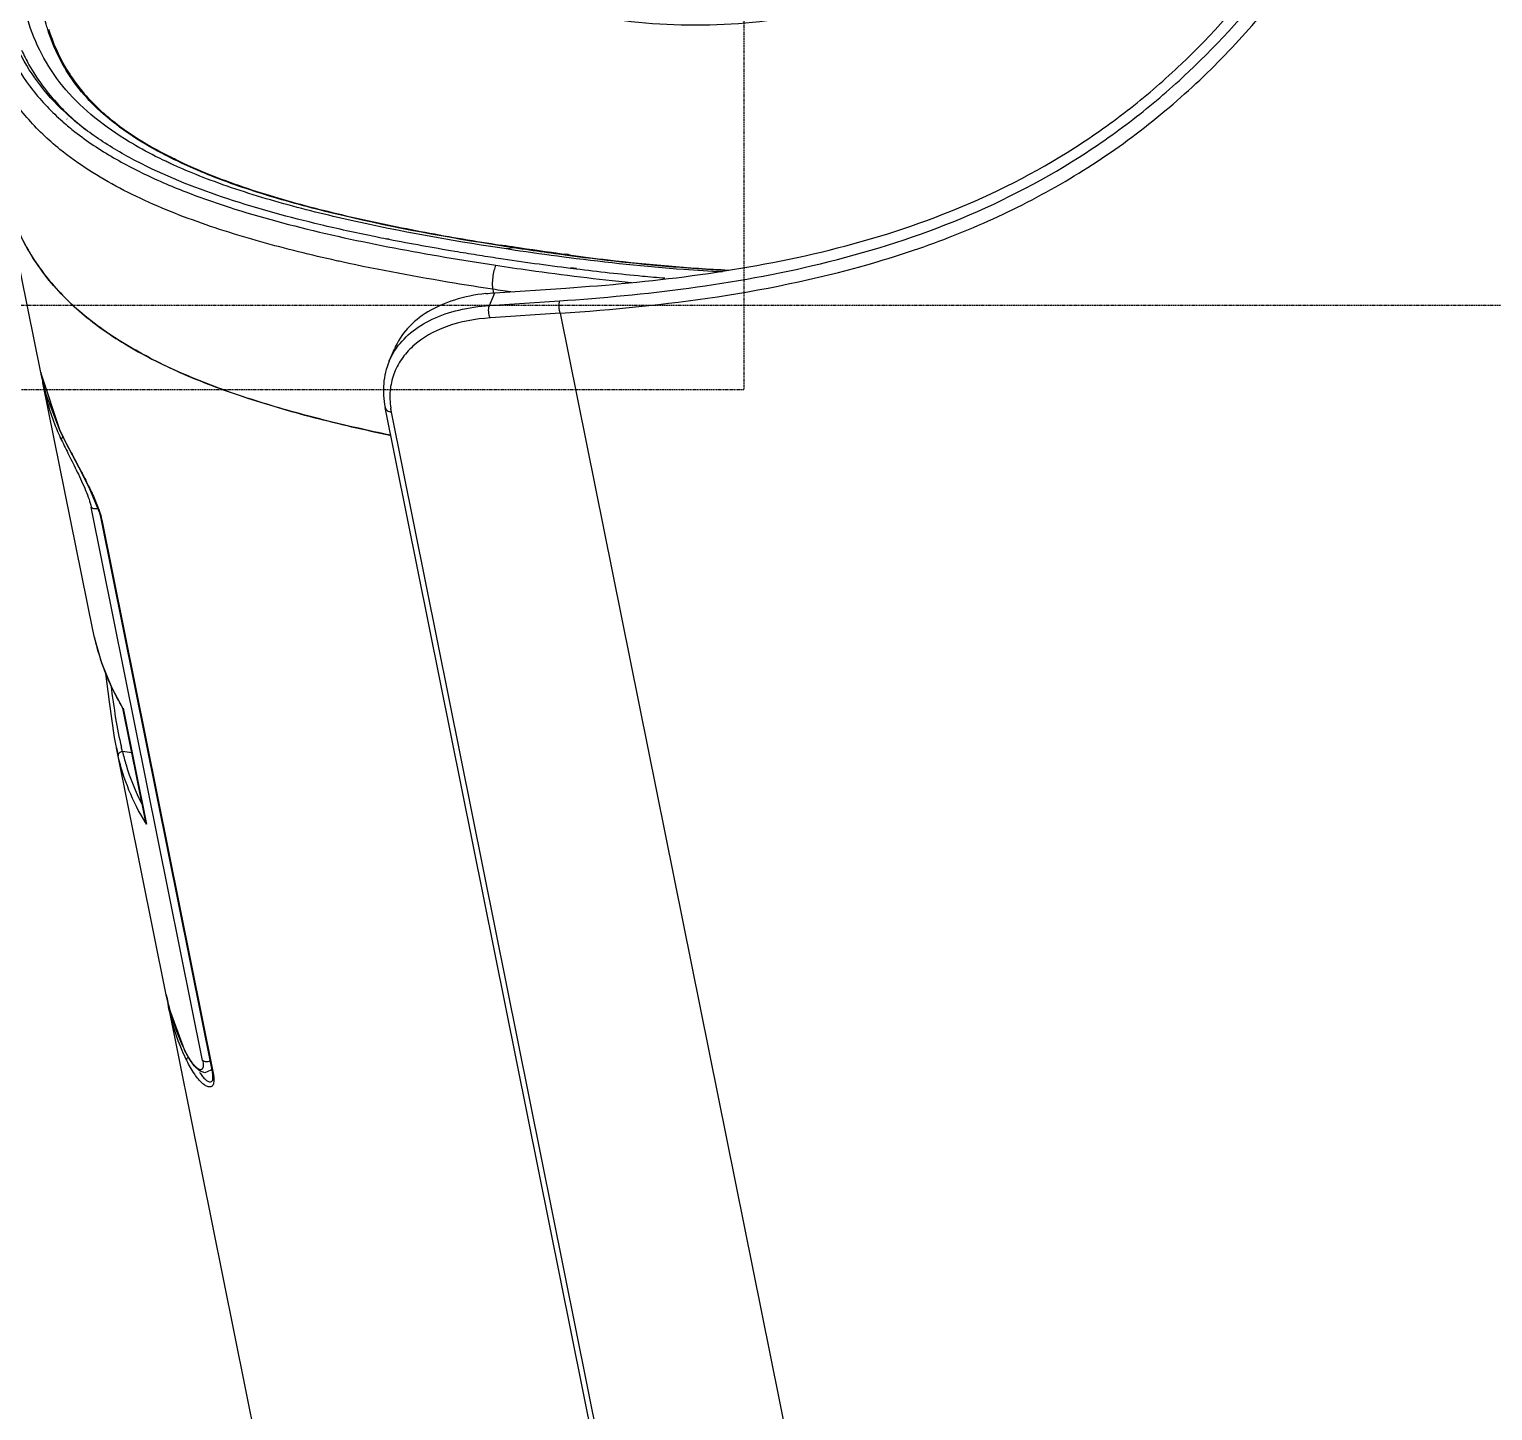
# Model space of a CAD drawing. Header units: feet. Extents: x -99009 to 3252343, y -11094690 to 9035152.
# Drawn here: x 2502702.1 to 2503013.6, y -1937122.7 to -1936828.6 of the extents above; entities that cross this region are included whole.
import ezdxf

# ---------------------------------------------------------------- set-up
doc = ezdxf.new("R2010")
doc.units = ezdxf.units.FT
doc.linetypes.add('DASHED2', pattern=[0.375, 0.25, -0.125])
for name, color, linetype in [('1', 1, 'Continuous'), ('5', 5, 'DASHED2'), ('ASSEM_MEMBER_1', 7, 'Continuous')]:
    doc.layers.add(name, color=color, linetype=linetype)

# ---------------------------------------------------------------- blocks, each defined once
blk = doc.blocks.new('CAMERA 01')
at = {"layer": 'ASSEM_MEMBER_1', "color": 7, "linetype": 'Continuous', "transparency": 33554684}
for p, q in [((1849190.21, -2565.82), (1848856.19, -2414.97)), ((1848873.25, -2465.91), (1849161.66, -2596.16)), ((1848873.95, -2467.45), (1849162.33, -2597.69)), ((1848903.24, -2557.9), (1849027.9, -2614.2)), ((1849190.21, -2565.82), (1849185.91, -2580.11)), ((1849188.44, -2580.91), (1849192.74, -2566.59)), ((1849191.32, -2580.4), (1849195.7, -2565.87)), ((1849200.11, -2564.65), (1849199.99, -2565.8)), ((1849200.28, -2564.63), (1849200.16, -2565.78)), ((1849202.13, -2566.63), (1849202.01, -2567.78)), ((1849202.13, -2566.63), (1849202.03, -2567.78)), ((1849202.58, -2566.56), (1849202.35, -2569.02)), ((1849202.72, -2566.54), (1849202.48, -2569)), ((1849202.6, -2567.87), (1849202.69, -2566.91)), ((1849202.74, -2567.85), (1849202.83, -2566.89)), ((1849201.57, -2578.56), (1849200.97, -2580.1)), ((1849201.59, -2578.48), (1849201.71, -2578.53)), ((1849188.44, -2580.91), (1849191.32, -2580.41)), ((1849191.97, -2580.99), (1849191.21, -2580.67)), ((1849200.97, -2580.1), (1849200.87, -2581.47)), ((1849200.97, -2580.1), (1849200.88, -2581.47)), ((1849201.45, -2580.13), (1849201.36, -2581.4)), ((1849201.48, -2580.13), (1849201.41, -2581.39)), ((1849014.54, -2601.43), (1849014.57, -2601.43)), ((1849172.09, -2599.04), (1849174.92, -2598.55)), ((1849172.09, -2599.04), (1849172.16, -2599.03)), ((1849015.56, -2601.62), (1849016.22, -2601.88)), ((1849125.5, -2651.14), (1849015.98, -2601.68)), ((1849016.22, -2601.88), (1849016.23, -2601.89)), ((1849016.23, -2601.89), (1849125.76, -2651.35)), ((1849016.87, -2602.18), (1849016.51, -2602.29)), ((1849018.14, -2604.48), (1849127.66, -2653.95)), ((1849197.27, -2607.72), (1849197.24, -2608.42)), ((1849197.26, -2607.73), (1849197.24, -2608.42)), ((1849197.34, -2604.89), (1849197.32, -2605.41)), ((1849197.42, -2604.87), (1849197.4, -2605.39)), ((1849019.58, -2608.81), (1849019.47, -2608.74)), ((1849019.47, -2608.74), (1849019.47, -2608.74)), ((1849027.9, -2614.2), (1849028.16, -2614.32)), ((1849029.98, -2615.14), (1849029.89, -2615.1)), ((1849029.98, -2615.14), (1849029.9, -2615.09)), ((1849029.98, -2615.14), (1849078.87, -2637.22)), ((1849087.44, -2637.75), (1849064.5, -2627.39)), ((1849064.85, -2627.59), (1849064.5, -2627.39)), ((1849064.85, -2627.59), (1849087.44, -2637.8)), ((1849078.45, -2635.82), (1849078.64, -2633.82)), ((1849077.42, -2636.54), (1849077.28, -2636.47)), ((1849078.86, -2637.22), (1849077.42, -2636.54)), ((1849087.46, -2637.77), (1849087.44, -2637.75)), ((1849087.46, -2637.77), (1849087.44, -2637.75)), ((1849087.44, -2637.79), (1849087.44, -2637.75)), ((1849100.73, -2647.07), (1849102.23, -2647.77)), ((1849102.23, -2647.77), (1849151.12, -2669.85)), ((1849125.76, -2651.36), (1849125.76, -2651.35)), ((1849125.76, -2651.36), (1849126.76, -2651.86)), ((1849203.81, -2653.02), (1849203.79, -2652.94)), ((1849203.81, -2653.02), (1849203.79, -2652.94)), ((1849139.84, -2662.29), (1849141.95, -2664.01)), ((1849142.05, -2664.07), (1849141.95, -2664.01)), ((1849141.95, -2664.01), (1849141.95, -2664.01)), ((1849142.05, -2664.07), (1849141.96, -2663.99)), ((1849142.05, -2664.07), (1849141.97, -2664)), ((1849152.86, -2670.64), (1849142.05, -2664.07)), ((1849150.8, -2669.71), (1849151.56, -2669.97)), ((1849153.2, -2670.79), (1849152.86, -2670.64)), ((1849153.2, -2670.79), (1849191.41, -2688.05)), ((1849206.28, -2678.2), (1849206.21, -2678.08)), ((1849207.05, -2677.47), (1849206.98, -2677.36))]:
    blk.add_line(p, q, dxfattribs=at)
for points in [[(1849014.58, -2601.43), (1849014.64, -2601.42), (1849015.56, -2601.62)], [(1849016.51, -2602.29), (1849015.66, -2603.4), (1849015.83, -2604.66), (1849016.59, -2605.93), (1849017.9, -2607.36), (1849019.47, -2608.74)], [(1849019.47, -2608.74), (1849027.25, -2613.81), (1849029.99, -2615.13)], [(1849077.41, -2636.54), (1849080.93, -2638.11), (1849088.09, -2640.87), (1849093.83, -2642.95)], [(1849087.44, -2637.79), (1849091.06, -2640.99), (1849095.77, -2644.32), (1849100.73, -2647.07)], [(1849126.76, -2651.86), (1849131.3, -2655.05), (1849134.03, -2657.31), (1849139.84, -2662.29)], [(1849141.95, -2664.01), (1849148.84, -2668.6), (1849152.87, -2670.64)]]:
    blk.add_lwpolyline(points, dxfattribs=at)
for centre, radius, start, end in [((1849794.49, -2625.5), 597.49, 174.26622, 175.75076), ((1849812, -2625.67), 612.73, 174.5784, 175.58609), ((1849835.38, -2626.05), 635.45, 174.74665, 175.71099), ((1849808.77, -2623.8), 608.88, 174.83853, 175.42083), ((1849886.04, -2633.1), 696.03, 175.34028, 175.70641), ((1849867.37, -2628.56), 667.68, 175.41454, 175.7046), ((1849884.95, -2631.49), 685.91, 175.57095, 175.70353), ((1849876.73, -2629.29), 677.06, 175.70284, 175.83682), ((1849869.88, -2628.75), 670.06, 175.7019, 175.94854), ((1849151.27, -2568.36), 41.82, 340.6634, 343.269), ((1849865.18, -2631.35), 668.42, 175.69985, 176.10198), ((1849168.76, -2580.4), 17.29, 245.725, 248.5739), ((1849169.49, -2584.33), 14.94, 284.4171, 290.0133), ((1849169.59, -2584.68), 14.58, 280.1611, 284.4006), ((1849045.08, -2573.67), 43.94, 230.8594, 233.9209), ((1849619.26, -2618.32), 422.14, 178.2476, 178.5628), ((1849036.83, -2587.39), 27.51, 230.8602, 231.1558), ((1849562.87, -2617.09), 365.73, 178.6419, 180.4151), ((1849050.07, -2565.17), 53.81, 244.2619, 245.677), ((1849049.97, -2565.38), 53.58, 244.5713, 244.9636), ((1849050.23, -2564.8), 54.21, 244.9642, 245.6745), ((1849565.31, -2617.49), 374.87, 179.4028, 179.5851), ((1849050.48, -2564.26), 54.8, 245.6737, 245.9691), ((1849096.1, -2596.11), 44.47, 224.7055, 225.2297), ((1849099.45, -2596.41), 44.65, 241.9418, 243.1502), ((1849121.58, -2602.94), 48.76, 225.5885, 231.6245), ((1849121.82, -2602.64), 49.14, 231.6237, 234.3056), ((1849343.19, -2625.67), 143.3, 187.6827, 188.0019), ((1849328.29, -2625.51), 127.67, 188.6134, 188.9954), ((1849329.34, -2627.67), 129.31, 187.9784, 190.7838), ((1849122.92, -2657.34), 6.71, 65.3489, 67.3779), ((1849122, -2659.33), 8.9, 63.0238, 65.3297), ((1849312.36, -2630.76), 112.05, 190.856, 191.5803), ((1849308.01, -2631.65), 107.61, 191.5816, 192.124), ((1849304.72, -2632.35), 104.24, 192.1243, 192.6194), ((1849298.08, -2631.26), 96.91, 192.9522, 193.1927), ((1849296.49, -2631.63), 95.27, 193.1924, 193.5288), ((1849296.94, -2631.48), 95.59, 193.0255, 193.552), ((1849294.03, -2632.22), 92.74, 193.5277, 194.1173), ((1849293.83, -2632.23), 92.39, 193.5517, 194.1417), ((1849170.71, -2624.23), 49.58, 231.9423, 234.1849), ((1849174.36, -2618.27), 56.57, 241.6519, 243.9975), ((1849175.2, -2616.56), 58.48, 243.9925, 245.339), ((1849177.61, -2616.78), 59.27, 245.1108, 245.674), ((1849248.39, -2653.77), 46.79, 211.638, 213.8778)]:
    blk.add_arc(centre, radius, start, end, dxfattribs=at)
for points, knots in [([(1849190.21, -2565.82), (1849193.43, -2555.09), (1849200.71, -2533.36), (1849212.86, -2507), (1849225.49, -2486.73), (1849236.7, -2472.25), (1849249.42, -2459.14), (1849263.33, -2447.82), (1849277.95, -2438.38), (1849292.87, -2430.69), (1849307.85, -2424.48), (1849327.49, -2417.78), (1849351.89, -2411.45), (1849371.47, -2407.64), (1849381.16, -2405.96)], [0, 0, 0, 0, 0.125757, 0.256877, 0.324694, 0.393423, 0.462025, 0.52925, 0.594283, 0.656951, 0.717429, 0.776099, 0.889703, 1, 1, 1, 1]), ([(1849192.74, -2566.59), (1849195.4, -2557.77), (1849201.27, -2539.96), (1849212.49, -2513.6), (1849227.3, -2488.05), (1849243.34, -2468.81), (1849258.19, -2455.52), (1849273.63, -2444.14), (1849293.84, -2432.99), (1849318.67, -2423.46), (1849335.27, -2418.75), (1849343.46, -2416.7)], [0, 0, 0, 0, 0.12284, 0.249665, 0.381092, 0.51507, 0.581392, 0.646253, 0.770304, 0.887535, 1, 1, 1, 1]), ([(1849195.7, -2565.87), (1849198.29, -2557.25), (1849204.03, -2539.85), (1849214.95, -2514.06), (1849229.39, -2489.01), (1849245.12, -2470.15), (1849259.7, -2457.16), (1849274.86, -2446.09), (1849294.67, -2435.29), (1849318.94, -2426.06), (1849335.15, -2421.48), (1849343.15, -2419.48)], [0, 0, 0, 0, 0.122663, 0.249405, 0.380965, 0.515309, 0.581805, 0.646746, 0.770722, 0.887756, 1, 1, 1, 1]), ([(1849369.75, -2467.56), (1849366.99, -2466.32), (1849361.22, -2464.3), (1849352.08, -2462.77), (1849342.58, -2462.77), (1849329.43, -2464.83), (1849312.88, -2471.34), (1849294.66, -2484.31), (1849278.69, -2501.75), (1849261.78, -2529.28), (1849254.86, -2553.4), (1849253.65, -2569.5)], [0, 0, 0, 0, 0.051242, 0.103182, 0.156446, 0.211534, 0.328127, 0.454041, 0.587761, 0.726186, 1, 1, 1, 1]), ([(1849202.69, -2566.91), (1849202.96, -2564.08), (1849204.11, -2552.71), (1849205.67, -2541.37), (1849207.19, -2532.92)], [0, 0, 0, 0, 0.248356, 1, 1, 1, 1]), ([(1849206.48, -2534.16), (1849206, -2536.86), (1849204.21, -2547.64), (1849202.92, -2558.49), (1849202.13, -2566.63)], [0, 0, 0, 0, 0.251736, 1, 1, 1, 1]), ([(1849206.94, -2533.53), (1849206.47, -2536.16), (1849204.67, -2547.12), (1849203.38, -2558.16), (1849202.58, -2566.56)], [0, 0, 0, 0, 0.240615, 1, 1, 1, 1]), ([(1849202.43, -2545.82), (1849202.2, -2547.39), (1849201.32, -2553.66), (1849200.59, -2559.94), (1849200.11, -2564.65)], [0, 0, 0, 0, 0.25093, 1, 1, 1, 1]), ([(1849197.09, -2581.5), (1849197.28, -2579.08), (1849198.05, -2569.41), (1849199.05, -2559.75), (1849199.99, -2552.52)], [0, 0, 0, 0, 0.248987, 1, 1, 1, 1]), ([(1849192.74, -2566.59), (1849192.31, -2566.65), (1849191.4, -2566.5), (1849190.56, -2566.12), (1849190.21, -2565.82)], [0, 0, 0, 0, 0.487856, 1, 1, 1, 1]), ([(1849185.91, -2580.11), (1849184.99, -2583.17), (1849182.64, -2588.7), (1849177.75, -2594.21), (1849173.17, -2596.72), (1849169.62, -2597.63), (1849165.97, -2597.59), (1849163.6, -2596.95), (1849162.45, -2596.5)], [0, 0, 0, 0, 0.295756, 0.549788, 0.664684, 0.775154, 0.885505, 1, 1, 1, 1]), ([(1849174.61, -2598.37), (1849176.17, -2597.8), (1849179.25, -2596.06), (1849183.13, -2592.11), (1849186.3, -2586.95), (1849187.81, -2583.01), (1849188.44, -2580.91)], [0, 0, 0, 0, 0.216605, 0.452886, 0.713965, 1, 1, 1, 1]), ([(1849190.74, -2582.21), (1849189.98, -2584.36), (1849188.2, -2588.35), (1849184.5, -2593.4), (1849180.05, -2596.99), (1849176.62, -2598.26), (1849174.92, -2598.55)], [0, 0, 0, 0, 0.288076, 0.548119, 0.782562, 1, 1, 1, 1]), ([(1849185.91, -2580.14), (1849186.24, -2580.43), (1849187.08, -2580.81), (1849187.99, -2580.96), (1849188.44, -2580.91)], [0, 0, 0, 0, 0.498312, 1, 1, 1, 1]), ([(1849191.97, -2580.99), (1849191.76, -2583.72), (1849191.01, -2594.57), (1849190.55, -2605.44), (1849190.46, -2613.58)], [0, 0, 0, 0, 0.251246, 1, 1, 1, 1]), ([(1849197.09, -2581.5), (1849196.7, -2581.56), (1849195.81, -2581.64), (1849194.44, -2581.58), (1849193.12, -2581.38), (1849192.31, -2581.14), (1849191.97, -2580.99)], [0, 0, 0, 0, 0.232352, 0.513393, 0.78685, 1, 1, 1, 1]), ([(1849201.21, -2665.92), (1849200.23, -2662.75), (1849198.61, -2656.2), (1849196.47, -2642.59), (1849195.41, -2624.92), (1849195.68, -2603.32), (1849196.55, -2588.8), (1849197.09, -2581.5)], [0, 0, 0, 0, 0.117069, 0.237665, 0.486292, 0.741257, 1, 1, 1, 1]), ([(1849200.87, -2581.47), (1849200.09, -2592.16), (1849199.28, -2608.15), (1849199.63, -2629.3), (1849200.49, -2639.71), (1849201.18, -2644.82)], [0, 0, 0, 0, 0.50693, 0.755996, 1, 1, 1, 1]), ([(1849201.36, -2581.4), (1849200.55, -2592.79), (1849199.78, -2609.31), (1849200.42, -2630.42), (1849201.37, -2640.08), (1849202.06, -2644.63)], [0, 0, 0, 0, 0.540716, 0.782184, 1, 1, 1, 1]), ([(1849202.34, -2645.45), (1849201.53, -2640.31), (1849200.51, -2629.81), (1849200.1, -2613.87), (1849200.48, -2597.69), (1849201.12, -2586.85), (1849201.5, -2581.41)], [0, 0, 0, 0, 0.243321, 0.492329, 0.744954, 1, 1, 1, 1]), ([(1849198.31, -2585.91), (1849198.2, -2587.49), (1849197.79, -2593.82), (1849197.49, -2600.15), (1849197.34, -2604.89)], [0, 0, 0, 0, 0.250865, 1, 1, 1, 1]), ([(1849156.81, -2595.2), (1849156.71, -2600.06), (1849156.68, -2609.7), (1849157.31, -2624.03), (1849158.89, -2637.97), (1849161.72, -2651.27), (1849166.17, -2663.54), (1849172.65, -2674.19), (1849181.19, -2682.57), (1849187.94, -2686.48), (1849191.42, -2688.05)], [0, 0, 0, 0, 0.138573, 0.275173, 0.408893, 0.538456, 0.662355, 0.779581, 0.891162, 1, 1, 1, 1]), ([(1849190.66, -2687.7), (1849187.47, -2686.2), (1849181.34, -2682.58), (1849173.51, -2675.1), (1849167.29, -2665.66), (1849162.68, -2654.43), (1849159.5, -2641.58), (1849157.56, -2627.29), (1849156.69, -2611.71), (1849156.69, -2600.93), (1849156.81, -2595.36)], [0, 0, 0, 0, 0.101546, 0.203079, 0.309401, 0.424609, 0.551082, 0.689543, 0.839572, 1, 1, 1, 1]), ([(1849162.33, -2597.69), (1849162.08, -2597.58), (1849161.66, -2597.09), (1849161.61, -2596.48), (1849161.65, -2596.16)], [0, 0, 0, 0, 0.457419, 1, 1, 1, 1]), ([(1849172.09, -2599.04), (1849170.48, -2599.32), (1849167.09, -2599.37), (1849163.87, -2598.39), (1849162.33, -2597.69)], [0, 0, 0, 0, 0.491795, 1, 1, 1, 1]), ([(1849014.26, -2601.14), (1849014.1, -2601.12), (1849013.81, -2601.11), (1849013.41, -2601.19), (1849013.12, -2601.38), (1849012.88, -2601.79), (1849012.93, -2602.5), (1849013.5, -2603.84), (1849014.98, -2605.69), (1849016.47, -2607.03), (1849017.34, -2607.74)], [0, 0, 0, 0, 0.052684, 0.094797, 0.129895, 0.163409, 0.242223, 0.348244, 0.635525, 1, 1, 1, 1]), ([(1849014, -2602.04), (1849014, -2601.9), (1849014.09, -2601.58), (1849014.39, -2601.46), (1849014.54, -2601.43)], [0, 0, 0, 0, 0.479813, 1, 1, 1, 1]), ([(1849015.26, -2601.38), (1849015.17, -2601.35), (1849014.84, -2601.25), (1849014.51, -2601.17), (1849014.26, -2601.14)], [0, 0, 0, 0, 0.279469, 1, 1, 1, 1]), ([(1849014.57, -2601.43), (1849014.79, -2601.4), (1849015.34, -2601.45), (1849015.86, -2601.62), (1849016.15, -2601.74)], [0, 0, 0, 0, 0.4118, 1, 1, 1, 1]), ([(1849015.98, -2601.68), (1849015.92, -2601.65), (1849015.68, -2601.54), (1849015.44, -2601.45), (1849015.26, -2601.38)], [0, 0, 0, 0, 0.264786, 1, 1, 1, 1]), ([(1849014.67, -2603.55), (1849014.48, -2603.29), (1849014.18, -2602.82), (1849014, -2602.27), (1849014, -2602.04)], [0, 0, 0, 0, 0.578207, 1, 1, 1, 1]), ([(1849015.51, -2604.55), (1849015.43, -2604.47), (1849015.14, -2604.15), (1849014.86, -2603.81), (1849014.67, -2603.55)], [0, 0, 0, 0, 0.267617, 1, 1, 1, 1]), ([(1849018.14, -2604.48), (1849017.78, -2604.32), (1849017.28, -2604.12), (1849016.65, -2604.06), (1849016.33, -2604.11), (1849016.13, -2604.29), (1849016.07, -2604.55), (1849016.11, -2604.85), (1849016.23, -2605.19), (1849016.44, -2605.56), (1849016.82, -2606.13), (1849017.45, -2606.89), (1849018.38, -2607.81), (1849019.09, -2608.42), (1849019.47, -2608.72)], [0, 0, 0, 0, 0.151879, 0.202876, 0.240199, 0.26994, 0.300496, 0.337638, 0.383278, 0.437413, 0.499523, 0.644463, 0.812818, 1, 1, 1, 1]), ([(1849018.42, -2602.83), (1849018.22, -2603.01), (1849017.9, -2603.53), (1849017.93, -2604.23), (1849018.14, -2604.48)], [0, 0, 0, 0, 0.448826, 1, 1, 1, 1]), ([(1849017.34, -2607.74), (1849017.4, -2607.77), (1849017.68, -2607.84), (1849017.98, -2607.73), (1849018.17, -2607.61)], [0, 0, 0, 0, 0.211325, 1, 1, 1, 1]), ([(1849029.89, -2615.1), (1849028.98, -2614.68), (1849025.36, -2612.92), (1849021.94, -2610.71), (1849019.59, -2608.82)], [0, 0, 0, 0, 0.249792, 1, 1, 1, 1]), ([(1849190.45, -2614.77), (1849190.41, -2620.3), (1849190.58, -2631.26), (1849191.89, -2647.48), (1849194.73, -2663.05), (1849198.16, -2672.91), (1849200.39, -2677.45)], [0, 0, 0, 0, 0.259217, 0.514188, 0.762361, 1, 1, 1, 1]), ([(1849197.15, -2619.74), (1849197.2, -2626.58), (1849197.73, -2640.02), (1849200.14, -2656.53), (1849203.79, -2668.83), (1849207.5, -2677.21), (1849212.36, -2684.55), (1849216.41, -2688.65), (1849218.57, -2690.43)], [0, 0, 0, 0, 0.26964, 0.52993, 0.654735, 0.77473, 0.889543, 1, 1, 1, 1]), ([(1849064.78, -2627.68), (1849066.61, -2629.49), (1849070.56, -2632.78), (1849075, -2635.36), (1849077.28, -2636.47)], [0, 0, 0, 0, 0.503087, 1, 1, 1, 1]), ([(1849078.45, -2635.81), (1849077.55, -2635.37), (1849074.02, -2633.52), (1849070.71, -2631.23), (1849068.43, -2629.28)], [0, 0, 0, 0, 0.249365, 1, 1, 1, 1]), ([(1849077.89, -2636.42), (1849078.07, -2636.32), (1849078.28, -2636.11), (1849078.42, -2635.88), (1849078.45, -2635.82)], [0, 0, 0, 0, 0.752851, 1, 1, 1, 1]), ([(1849077.28, -2636.47), (1849077.37, -2636.51), (1849077.59, -2636.55), (1849077.79, -2636.47), (1849077.89, -2636.42)], [0, 0, 0, 0, 0.451222, 1, 1, 1, 1]), ([(1849091.6, -2641.38), (1849089.38, -2640.54), (1849085.22, -2638.96), (1849081.13, -2637.19), (1849079.28, -2636.25)], [0, 0, 0, 0, 0.534091, 1, 1, 1, 1]), ([(1849100.75, -2647.07), (1849100.09, -2646.75), (1849097.46, -2645.41), (1849094.94, -2643.84), (1849093.15, -2642.55)], [0, 0, 0, 0, 0.248958, 1, 1, 1, 1]), ([(1849202.19, -2645.47), (1849202.3, -2646.12), (1849202.71, -2648.63), (1849203.21, -2651.13), (1849203.64, -2652.98)], [0, 0, 0, 0, 0.257714, 1, 1, 1, 1]), ([(1849203.79, -2652.94), (1849203.65, -2652.33), (1849203.1, -2649.84), (1849202.64, -2647.34), (1849202.34, -2645.45)], [0, 0, 0, 0, 0.247933, 1, 1, 1, 1]), ([(1849127.83, -2652.45), (1849127.67, -2652.35), (1849127.09, -2651.98), (1849126.5, -2651.62), (1849126.04, -2651.39)], [0, 0, 0, 0, 0.265971, 1, 1, 1, 1]), ([(1849127.66, -2653.95), (1849127.5, -2653.74), (1849127.41, -2653.19), (1849127.6, -2652.72), (1849127.73, -2652.54)], [0, 0, 0, 0, 0.541935, 1, 1, 1, 1]), ([(1849140.15, -2663.27), (1849139.22, -2662.54), (1849137.26, -2660.95), (1849134.2, -2658.43), (1849131.49, -2656.29), (1849129.27, -2654.79), (1849128.18, -2654.18), (1849127.66, -2653.95)], [0, 0, 0, 0, 0.227448, 0.485666, 0.761085, 0.890865, 1, 1, 1, 1]), ([(1849131.18, -2654.9), (1849130.9, -2654.68), (1849129.81, -2653.83), (1849128.69, -2653.01), (1849127.83, -2652.45)], [0, 0, 0, 0, 0.25925, 1, 1, 1, 1]), ([(1849134.9, -2658.02), (1849134.6, -2657.76), (1849133.37, -2656.71), (1849132.13, -2655.66), (1849131.18, -2654.9)], [0, 0, 0, 0, 0.246327, 1, 1, 1, 1]), ([(1849202.99, -2655.13), (1849203.15, -2655.84), (1849203.81, -2658.64), (1849204.6, -2661.42), (1849205.27, -2663.46)], [0, 0, 0, 0, 0.252855, 1, 1, 1, 1]), ([(1849204.09, -2654.84), (1849204.34, -2655.86), (1849205.38, -2659.69), (1849206.69, -2663.45), (1849207.86, -2666.12)], [0, 0, 0, 0, 0.264225, 1, 1, 1, 1]), ([(1849224.77, -2685.51), (1849222.22, -2684.01), (1849218.58, -2681.32), (1849214.45, -2676.91), (1849210.71, -2671.81), (1849207.04, -2664.44), (1849205.07, -2658.09), (1849204.24, -2654.8)], [0, 0, 0, 0, 0.233819, 0.353716, 0.476516, 0.731906, 1, 1, 1, 1]), ([(1849141.97, -2664), (1849140.83, -2663.11), (1849138.47, -2661.12), (1849136.14, -2659.09), (1849134.9, -2658.02)], [0, 0, 0, 0, 0.46966, 1, 1, 1, 1]), ([(1849140.15, -2663.27), (1849140.19, -2663.29), (1849140.44, -2663.36), (1849140.71, -2663.26), (1849140.88, -2663.16)], [0, 0, 0, 0, 0.203319, 1, 1, 1, 1]), ([(1849205.27, -2663.46), (1849206.2, -2666.28), (1849208.35, -2671.72), (1849212.73, -2679.11), (1849218.28, -2685.25), (1849224.8, -2690), (1849231.95, -2693.46), (1849242.09, -2696.64), (1849255.46, -2698.49), (1849271.82, -2698.67), (1849294.05, -2697.12), (1849310.7, -2694.65), (1849321.81, -2692.72)], [0, 0, 0, 0, 0.06751, 0.132077, 0.193952, 0.254126, 0.313723, 0.373496, 0.494657, 0.618377, 0.744173, 1, 1, 1, 1]), ([(1849141.7, -2664.43), (1849142.16, -2664.77), (1849144.04, -2666.07), (1849146, -2667.25), (1849147.5, -2668.06)], [0, 0, 0, 0, 0.251219, 1, 1, 1, 1]), ([(1849206.21, -2678.08), (1849205.7, -2677.14), (1849203.73, -2673.22), (1849202.19, -2669.09), (1849201.21, -2665.92)], [0, 0, 0, 0, 0.244404, 1, 1, 1, 1]), ([(1849207.86, -2666.12), (1849208.79, -2668.26), (1849210.84, -2672.28), (1849214.73, -2677.66), (1849219.34, -2682.17), (1849222.86, -2684.6), (1849224.7, -2685.68)], [0, 0, 0, 0, 0.26629, 0.51444, 0.755399, 1, 1, 1, 1]), ([(1849208.56, -2678.31), (1849208.3, -2677.9), (1849207.29, -2676.2), (1849206.38, -2674.44), (1849205.74, -2673.1)], [0, 0, 0, 0, 0.247231, 1, 1, 1, 1]), ([(1849200.39, -2677.45), (1849201.83, -2680.38), (1849205.11, -2685.91), (1849211.43, -2692.97), (1849218.84, -2698.44), (1849224.28, -2701.07), (1849227.06, -2702.17)], [0, 0, 0, 0, 0.262692, 0.51476, 0.759166, 1, 1, 1, 1]), ([(1849217.66, -2692.2), (1849215.37, -2690.33), (1849211.08, -2686.01), (1849207.75, -2680.91), (1849206.28, -2678.2)], [0, 0, 0, 0, 0.490017, 1, 1, 1, 1]), ([(1849219.14, -2690.12), (1849218.22, -2689.42), (1849214.61, -2686.41), (1849211.52, -2682.79), (1849209.55, -2679.85)], [0, 0, 0, 0, 0.245366, 1, 1, 1, 1]), ([(1849224.7, -2685.68), (1849225.04, -2685.88), (1849226.45, -2686.68), (1849227.89, -2687.4), (1849229, -2687.89)], [0, 0, 0, 0, 0.246527, 1, 1, 1, 1])]:
    blk.add_open_spline(points, degree=3, knots=knots, dxfattribs=at)
for points in [[(1849015.98, -2601.68), (1849016.04, -2601.76), (1849016.13, -2601.84), (1849016.23, -2601.88)], [(1849016.23, -2601.88), (1849016.35, -2601.94), (1849016.49, -2601.95), (1849016.61, -2601.93)], [(1849019.2, -2609.18), (1849021.63, -2610.95), (1849024.25, -2612.47), (1849026.96, -2613.76)], [(1849125.76, -2651.35), (1849125.66, -2651.3), (1849125.57, -2651.23), (1849125.5, -2651.14)], [(1849126.14, -2651.4), (1849126.01, -2651.42), (1849125.88, -2651.4), (1849125.76, -2651.35)]]:
    blk.add_open_spline(points, degree=3, dxfattribs=at)
blk = doc.blocks.new('CNC MC-2')
at = {"layer": '5'}
for points in [[(2500854.18, -1917905.31), (2502854.18, -1917905.31), (2502854.18, -1920905.31), (2500854.18, -1920905.31)], [(2502390.54, -1920887.28), (2503244.57, -1920887.28), (2503244.57, -1920387.83), (2502390.54, -1920387.83)]]:
    blk.add_lwpolyline(points, close=True, dxfattribs=at)

msp = doc.modelspace()

# ---------------------------------------------------------------- linework, layer by layer
at = {"layer": '1'}
msp.add_arc((2520410.24778, -1978395.99612), 100000, 84.1346387202, 194.3871675539, dxfattribs=at)

# ---------------------------------------------------------------- block references
at = {"transparency": 33554684, "xscale": -1, "rotation": 257.0789527749974}
msp.add_blockref('CAMERA 01', (2091821.94476, -3739829.82986), dxfattribs=at)
at = {"layer": '1'}
msp.add_blockref('CNC MC-2', (0, -16000), dxfattribs=at)

doc.saveas('drawing.dxf')
